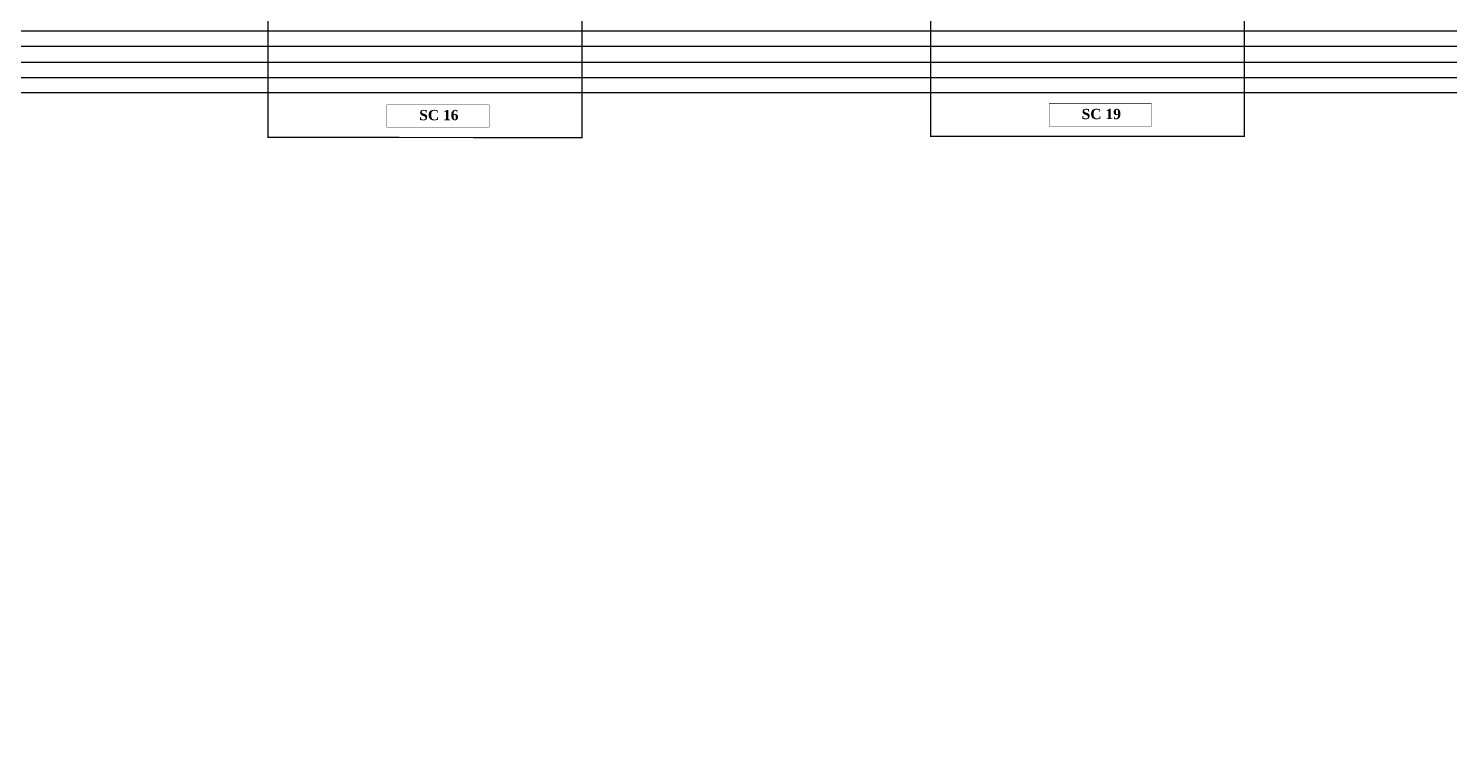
# Model space of a CAD drawing. Header units: millimetres. Extents: x 2060 to 116284, y 3280 to 54110.
# Drawn here: x 46329 to 62572, y 33288 to 41471 of the extents above; entities that cross this region are included whole.
import ezdxf

# ---------------------------------------------------------------- set-up
doc = ezdxf.new("R2010")
doc.units = ezdxf.units.MM
doc.layers.add('TAMPLATE', color=7, linetype='Continuous')
doc.styles.get("Standard").update_dxf_attribs({"font": 'timesbd.ttf'})

msp = doc.modelspace()

# ---------------------------------------------------------------- linework, layer by layer
for points, const_width in [([(49069, 43471), (52655, 43471), (52655, 40224), (49069, 40225)], 15), ([(56640, 43484), (60225, 43484), (60225, 40237), (56640, 40237)], 15), ([(57997, 40611), (59165, 40611), (59165, 40355), (57997, 40355)], 5), ([(50427, 40598), (51595, 40598), (51595, 40342), (50427, 40342)], 5)]:
    msp.add_lwpolyline(points, close=True, dxfattribs=dict(const_width=const_width))
at = {"color": 1, "const_width": 15}
msp.add_lwpolyline([(30645, 34002), (37380, 34002), (37380, 41442), (88311, 41442)], dxfattribs=at)
at = {"color": 85, "true_color": 0x58ba48}
msp.add_lwpolyline([(88311, 41266, 15, 15, 0), (37556, 41266, 15, 15, 0), (37556, 33825, 15, 15, 0), (30645, 33825, 0, 0, 0)], format="xyseb", dxfattribs=at)
at = {"color": 82}
msp.add_lwpolyline([(88311, 41085, 15, 15, 0), (37737, 41085, 15, 15, 0), (37737, 33644, 15, 15, 0), (30645, 33644, 0, 0, 0)], format="xyseb", dxfattribs=at)
at = {"color": 32, "true_color": 0xcd6928, "const_width": 15}
msp.add_lwpolyline([(30645, 33468), (37913, 33468), (37913, 40909), (88311, 40909)], dxfattribs=at)
at = {"color": 22}
msp.add_lwpolyline([(88311, 40736, 15, 15, 0), (38086, 40736, 15, 15, 0), (38086, 33295, 15, 15, 0), (30645, 33295, 0, 0, 0)], format="xyseb", dxfattribs=at)

# ---------------------------------------------------------------- texts
at = {"layer": 'TAMPLATE'}
for s, p in [('SC 16', (50796, 40422)), ('SC 19', (58367, 40434))]:
    msp.add_text(s, height=117.6, dxfattribs=at).set_placement(p)

doc.saveas('drawing.dxf')
